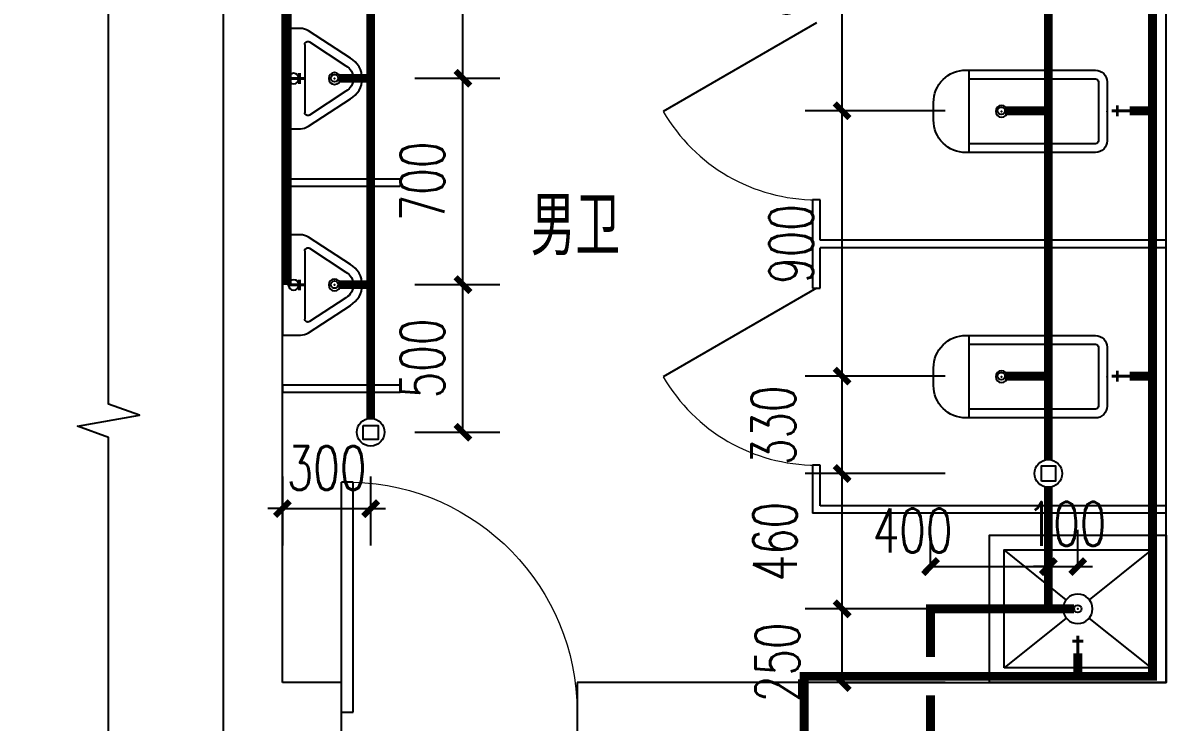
# Model space of a CAD drawing. Extents: x 888742 to 1277419, y 9079 to 622358.
# Drawn here: x 1087645 to 1091527, y 138716 to 141087 of the extents above; entities that cross this region are included whole.
import ezdxf

# ---------------------------------------------------------------- set-up
doc = ezdxf.new("R2010")
doc.units = 0
doc.header["$LTSCALE"] = 1000
doc.header["$MEASUREMENT"] = 0
doc.linetypes.add('DASH', pattern=[0.35, 0.25, -0.1])
for name, color, linetype in [('EQUIP_污水', 7, 'Continuous'), ('EQUIP_给水', 7, 'Continuous'), ('LATRINE', 6, 'Continuous'), ('LVTRY', 220, 'Continuous'), ('PIPE-污水', 2, 'DASH'), ('PIPE-给水', 3, 'Continuous'), ('PUB_TEXT', 7, 'Continuous'), ('TWT_DIM', 3, 'Continuous'), ('TWT_SYMB', 3, 'Continuous'), ('WALL', 2, 'Continuous'), ('WINDOW', 142, 'Continuous')]:
    doc.layers.add(name, color=color, linetype=linetype)
doc.styles.add('_TCH_DIM_T3', font='SIMPLEX', dxfattribs={"width": 0.705882, "bigfont": 'GBCBIG'})
doc.styles.add('hztxt', font='zn02.shx', dxfattribs={"width": 0.8, "height": 400, "bigfont": 'zn01.shx'})
doc.dimstyles.new('_TWT_ARCH&&50', dxfattribs={"dimtxt": 148.75, "dimasz": 50, "dimexe": 125, "dimexo": 150, "dimgap": 63.125, "dimtad": 1, "dimdec": 0, "dimzin": 0, "dimdsep": 46, "dimtxsty": '_TCH_DIM_T3', "dimblk": 'ARCHTICK', "dimcen": 0.09, "dimclrt": 7, "dimazin": 2, "dimtfac": 1, "dimtdec": 0, "dimtix": 1, "dimtmove": 2, "dimatfit": 3, "dimfxl": 1, "dimtolj": 1, "dimtzin": 0, "dimarcsym": 0})

# ---------------------------------------------------------------- blocks, each defined once
blk = doc.blocks.new('_ArchTick')
at = {"color": 0, "linetype": 'ByBlock', "const_width": 0.4}
blk.add_lwpolyline([(-0.5, -0.5), (0.5, 0.5)], dxfattribs=at)
blk = doc.blocks.new('*D174')
at = {"layer": 'Defpoints', "color": 0, "transparency": 16777216}
for p in [(1091226.6, 139243.2), (1091126.6, 139099.8), (1091226.6, 139099.8)]:
    blk.add_point(p, dxfattribs=at)
at = {"layer": 'TWT_DIM', "color": 0, "lineweight": -2, "transparency": 16777216}
for p, q in [((1091126.6, 139249.8), (1091126.6, 139368.2)), ((1091226.6, 139249.8), (1091226.6, 139368.2)), ((1091126.6, 139243.2), (1091076.6, 139243.2)), ((1091126.6, 139243.2), (1091226.6, 139243.2)), ((1091226.6, 139243.2), (1091276.6, 139243.2))]:
    blk.add_line(p, q, dxfattribs=at)
at = {"layer": 'TWT_DIM', "color": 0, "lineweight": -2, "transparency": 16777216, "xscale": 50, "yscale": 50, "zscale": 50}
blk.add_blockref('_ArchTick', (1091126.6, 139243.2), dxfattribs=at)
at = {"layer": 'TWT_DIM', "color": 0, "lineweight": -2, "transparency": 16777216, "xscale": 50, "yscale": 50, "zscale": 50, "rotation": 180}
blk.add_blockref('_ArchTick', (1091226.6, 139243.2), dxfattribs=at)
at = {"layer": 'TWT_DIM', "color": 7, "transparency": 16777216, "insert": (1091188.5, 139388.1), "char_height": 148.75, "attachment_point": 5, "style": '_TCH_DIM_T3'}
blk.add_mtext('\\A1;100', dxfattribs=at)
blk = doc.blocks.new('*D175')
at = {"layer": 'Defpoints', "color": 0, "transparency": 16777216}
for p in [(1091126.6, 139243.2), (1090726.9, 139099.8), (1091126.6, 139099.8)]:
    blk.add_point(p, dxfattribs=at)
at = {"layer": 'TWT_DIM', "color": 0, "lineweight": -2, "transparency": 16777216}
for p, q in [((1090726.9, 139249.8), (1090726.9, 139368.2)), ((1091126.6, 139249.8), (1091126.6, 139368.2)), ((1090726.9, 139243.2), (1091126.6, 139243.2))]:
    blk.add_line(p, q, dxfattribs=at)
at = {"layer": 'TWT_DIM', "color": 0, "lineweight": -2, "transparency": 16777216, "xscale": 50, "yscale": 50, "zscale": 50, "rotation": 180}
blk.add_blockref('_ArchTick', (1090726.9, 139243.2), dxfattribs=at)
at = {"layer": 'TWT_DIM', "color": 0, "lineweight": -2, "transparency": 16777216, "xscale": 50, "yscale": 50, "zscale": 50}
blk.add_blockref('_ArchTick', (1091126.6, 139243.2), dxfattribs=at)
at = {"layer": 'TWT_DIM', "color": 7, "transparency": 16777216, "insert": (1090665.9, 139365.4), "char_height": 148.75, "attachment_point": 5, "style": '_TCH_DIM_T3'}
blk.add_mtext('\\A1;400', dxfattribs=at)
blk = doc.blocks.new('*D176')
at = {"layer": 'Defpoints', "color": 0, "transparency": 16777216}
for p in [(1088526.6, 139699), (1088826, 139699), (1088826, 139439.9)]:
    blk.add_point(p, dxfattribs=at)
at = {"layer": 'TWT_DIM', "color": 0, "lineweight": -2, "transparency": 16777216}
for p, q in [((1088526.6, 139549), (1088526.6, 139314.9)), ((1088826, 139549), (1088826, 139314.9)), ((1088526.6, 139439.9), (1088476.6, 139439.9)), ((1088526.6, 139439.9), (1088826, 139439.9)), ((1088826, 139439.9), (1088876, 139439.9))]:
    blk.add_line(p, q, dxfattribs=at)
at = {"layer": 'TWT_DIM', "color": 0, "lineweight": -2, "transparency": 16777216, "xscale": 50, "yscale": 50, "zscale": 50}
blk.add_blockref('_ArchTick', (1088526.6, 139439.9), dxfattribs=at)
at = {"layer": 'TWT_DIM', "color": 0, "lineweight": -2, "transparency": 16777216, "xscale": 50, "yscale": 50, "zscale": 50, "rotation": 180}
blk.add_blockref('_ArchTick', (1088826, 139439.9), dxfattribs=at)
at = {"layer": 'TWT_DIM', "color": 7, "transparency": 16777216, "insert": (1088676.3, 139577.4), "char_height": 148.75, "attachment_point": 5, "style": '_TCH_DIM_T3'}
blk.add_mtext('\\A1;300', dxfattribs=at)
blk = doc.blocks.new('*D181')
at = {"layer": 'Defpoints', "color": 0, "transparency": 16777216}
for p in [(1088826, 141599.5), (1089139.4, 141599.5), (1088826, 140899.5)]:
    blk.add_point(p, dxfattribs=at)
at = {"layer": 'TWT_DIM', "color": 0, "lineweight": -2, "transparency": 16777216}
for p, q in [((1088976, 141599.5), (1089264.4, 141599.5)), ((1089139.4, 140899.5), (1089139.4, 141599.5)), ((1088976, 140899.5), (1089264.4, 140899.5))]:
    blk.add_line(p, q, dxfattribs=at)
at = {"layer": 'TWT_DIM', "color": 0, "lineweight": -2, "transparency": 16777216, "xscale": 50, "yscale": 50, "zscale": 50}
for p, rotation in [((1089139.4, 141599.5), 90), ((1089139.4, 140899.5), 270)]:
    blk.add_blockref('_ArchTick', p, dxfattribs=dict(at, rotation=rotation))
at = {"layer": 'TWT_DIM', "color": 7, "transparency": 16777216, "insert": (1089001.9, 141249.5), "char_height": 148.75, "attachment_point": 5, "rotation": 90, "style": '_TCH_DIM_T3'}
blk.add_mtext('\\A1;700', dxfattribs=at)
blk = doc.blocks.new('*D182')
at = {"layer": 'Defpoints', "color": 0, "transparency": 16777216}
for p in [(1088826, 140899.5), (1089139.4, 140899.5), (1088826, 140199.5)]:
    blk.add_point(p, dxfattribs=at)
at = {"layer": 'TWT_DIM', "color": 0, "lineweight": -2, "transparency": 16777216}
for p, q in [((1088976, 140899.5), (1089264.4, 140899.5)), ((1089139.4, 140199.5), (1089139.4, 140899.5)), ((1088976, 140199.5), (1089264.4, 140199.5))]:
    blk.add_line(p, q, dxfattribs=at)
at = {"layer": 'TWT_DIM', "color": 0, "lineweight": -2, "transparency": 16777216, "xscale": 50, "yscale": 50, "zscale": 50}
for p, rotation in [((1089139.4, 140899.5), 90), ((1089139.4, 140199.5), 270)]:
    blk.add_blockref('_ArchTick', p, dxfattribs=dict(at, rotation=rotation))
at = {"layer": 'TWT_DIM', "color": 7, "transparency": 16777216, "insert": (1089001.9, 140549.5), "char_height": 148.75, "attachment_point": 5, "rotation": 90, "style": '_TCH_DIM_T3'}
blk.add_mtext('\\A1;700', dxfattribs=at)
blk = doc.blocks.new('*D183')
at = {"layer": 'Defpoints', "color": 0, "transparency": 16777216}
for p in [(1088826, 140199.5), (1089139.4, 140199.5), (1088826, 139699)]:
    blk.add_point(p, dxfattribs=at)
at = {"layer": 'TWT_DIM', "color": 0, "lineweight": -2, "transparency": 16777216}
for p, q in [((1088976, 140199.5), (1089264.4, 140199.5)), ((1089139.4, 139699), (1089139.4, 140199.5)), ((1088976, 139699), (1089264.4, 139699))]:
    blk.add_line(p, q, dxfattribs=at)
at = {"layer": 'TWT_DIM', "color": 0, "lineweight": -2, "transparency": 16777216, "xscale": 50, "yscale": 50, "zscale": 50}
for p, rotation in [((1089139.4, 140199.5), 90), ((1089139.4, 139699), 270)]:
    blk.add_blockref('_ArchTick', p, dxfattribs=dict(at, rotation=rotation))
at = {"layer": 'TWT_DIM', "color": 7, "transparency": 16777216, "insert": (1089001.9, 139949.2), "char_height": 148.75, "attachment_point": 5, "rotation": 90, "style": '_TCH_DIM_T3'}
blk.add_mtext('\\A1;500', dxfattribs=at)
blk = doc.blocks.new('*D193')
at = {"layer": 'Defpoints', "color": 0, "transparency": 16777216}
for p in [(1090426.6, 141689.3), (1090926.6, 141689.3), (1090926.6, 140789.3)]:
    blk.add_point(p, dxfattribs=at)
at = {"layer": 'TWT_DIM', "color": 0, "lineweight": -2, "transparency": 16777216}
for p, q in [((1090776.6, 141689.3), (1090301.6, 141689.3)), ((1090426.6, 140789.3), (1090426.6, 141689.3)), ((1090776.6, 140789.3), (1090301.6, 140789.3))]:
    blk.add_line(p, q, dxfattribs=at)
at = {"layer": 'TWT_DIM', "color": 0, "lineweight": -2, "transparency": 16777216, "xscale": 50, "yscale": 50, "zscale": 50}
for p, rotation in [((1090426.6, 141689.3), 90), ((1090426.6, 140789.3), 270)]:
    blk.add_blockref('_ArchTick', p, dxfattribs=dict(at, rotation=rotation))
at = {"layer": 'TWT_DIM', "color": 7, "transparency": 16777216, "insert": (1090266.2, 141240.1), "char_height": 148.75, "attachment_point": 5, "rotation": 90, "style": '_TCH_DIM_T3'}
blk.add_mtext('\\A1;900', dxfattribs=at)
blk = doc.blocks.new('*D194')
at = {"layer": 'Defpoints', "color": 0, "transparency": 16777216}
for p in [(1090426.6, 140789.3), (1090926.6, 140789.3), (1090926.6, 139889.3)]:
    blk.add_point(p, dxfattribs=at)
at = {"layer": 'TWT_DIM', "color": 0, "lineweight": -2, "transparency": 16777216}
for p, q in [((1090776.6, 140789.3), (1090301.6, 140789.3)), ((1090426.6, 139889.3), (1090426.6, 140789.3)), ((1090776.6, 139889.3), (1090301.6, 139889.3))]:
    blk.add_line(p, q, dxfattribs=at)
at = {"layer": 'TWT_DIM', "color": 0, "lineweight": -2, "transparency": 16777216, "xscale": 50, "yscale": 50, "zscale": 50}
for p, rotation in [((1090426.6, 140789.3), 90), ((1090426.6, 139889.3), 270)]:
    blk.add_blockref('_ArchTick', p, dxfattribs=dict(at, rotation=rotation))
at = {"layer": 'TWT_DIM', "color": 7, "transparency": 16777216, "insert": (1090253.8, 140337.4), "char_height": 148.75, "attachment_point": 5, "rotation": 90, "style": '_TCH_DIM_T3'}
blk.add_mtext('\\A1;900', dxfattribs=at)
blk = doc.blocks.new('*D195')
at = {"layer": 'Defpoints', "color": 0, "transparency": 16777216}
for p in [(1090426.6, 139889.3), (1090926.6, 139889.3), (1090926.6, 139559)]:
    blk.add_point(p, dxfattribs=at)
at = {"layer": 'TWT_DIM', "color": 0, "lineweight": -2, "transparency": 16777216}
for p, q in [((1090776.6, 139889.3), (1090301.6, 139889.3)), ((1090426.6, 139559), (1090426.6, 139889.3)), ((1090776.6, 139559), (1090301.6, 139559))]:
    blk.add_line(p, q, dxfattribs=at)
at = {"layer": 'TWT_DIM', "color": 0, "lineweight": -2, "transparency": 16777216, "xscale": 50, "yscale": 50, "zscale": 50}
for p, rotation in [((1090426.6, 139889.3), 90), ((1090426.6, 139559), 270)]:
    blk.add_blockref('_ArchTick', p, dxfattribs=dict(at, rotation=rotation))
at = {"layer": 'TWT_DIM', "color": 7, "transparency": 16777216, "insert": (1090193.4, 139722.3), "char_height": 148.75, "attachment_point": 5, "rotation": 90, "style": '_TCH_DIM_T3'}
blk.add_mtext('\\A1;330', dxfattribs=at)
blk = doc.blocks.new('*D196')
at = {"layer": 'Defpoints', "color": 0, "transparency": 16777216}
for p in [(1090426.6, 139559), (1090926.6, 139559), (1090926.6, 139099.8)]:
    blk.add_point(p, dxfattribs=at)
at = {"layer": 'TWT_DIM', "color": 0, "lineweight": -2, "transparency": 16777216}
for p, q in [((1090776.6, 139559), (1090301.6, 139559)), ((1090426.6, 139099.8), (1090426.6, 139559)), ((1090776.6, 139099.8), (1090301.6, 139099.8))]:
    blk.add_line(p, q, dxfattribs=at)
at = {"layer": 'TWT_DIM', "color": 0, "lineweight": -2, "transparency": 16777216, "xscale": 50, "yscale": 50, "zscale": 50}
for p, rotation in [((1090426.6, 139559), 90), ((1090426.6, 139099.8), 270)]:
    blk.add_blockref('_ArchTick', p, dxfattribs=dict(at, rotation=rotation))
at = {"layer": 'TWT_DIM', "color": 7, "transparency": 16777216, "insert": (1090198.7, 139327.8), "char_height": 148.75, "attachment_point": 5, "rotation": 90, "style": '_TCH_DIM_T3'}
blk.add_mtext('\\A1;460', dxfattribs=at)
blk = doc.blocks.new('*D197')
at = {"layer": 'Defpoints', "color": 0, "transparency": 16777216}
for p in [(1090426.6, 139099.8), (1090926.6, 139099.8), (1090926.6, 138849.8)]:
    blk.add_point(p, dxfattribs=at)
at = {"layer": 'TWT_DIM', "color": 0, "lineweight": -2, "transparency": 16777216}
for p, q in [((1090776.6, 139099.8), (1090301.6, 139099.8)), ((1090426.6, 138849.8), (1090426.6, 139099.8)), ((1090776.6, 138849.8), (1090301.6, 138849.8))]:
    blk.add_line(p, q, dxfattribs=at)
at = {"layer": 'TWT_DIM', "color": 0, "lineweight": -2, "transparency": 16777216, "xscale": 50, "yscale": 50, "zscale": 50}
for p, rotation in [((1090426.6, 139099.8), 90), ((1090426.6, 138849.8), 270)]:
    blk.add_blockref('_ArchTick', p, dxfattribs=dict(at, rotation=rotation))
at = {"layer": 'TWT_DIM', "color": 7, "transparency": 16777216, "insert": (1090207, 138918.5), "char_height": 148.75, "attachment_point": 5, "rotation": 90, "style": '_TCH_DIM_T3'}
blk.add_mtext('\\A1;250', dxfattribs=at)
blk = doc.blocks.new('*D203')
at = {"layer": 'Defpoints', "color": 0, "transparency": 16777216}
for p in [(1086885.7, 143149.8), (1088086, 143149.8), (1088086, 136349.8)]:
    blk.add_point(p, dxfattribs=at)
at = {"layer": 'TWT_DIM', "color": 0, "lineweight": -2, "transparency": 16777216}
for p, q in [((1087936, 143149.8), (1086760.7, 143149.8)), ((1086885.7, 136349.8), (1086885.7, 143149.8)), ((1087936, 136349.8), (1086760.7, 136349.8))]:
    blk.add_line(p, q, dxfattribs=at)
at = {"layer": 'TWT_DIM', "color": 0, "lineweight": -2, "transparency": 16777216, "xscale": 50, "yscale": 50, "zscale": 50}
for p, rotation in [((1086885.7, 143149.8), 90), ((1086885.7, 136349.8), 270)]:
    blk.add_blockref('_ArchTick', p, dxfattribs=dict(at, rotation=rotation))
at = {"layer": 'TWT_DIM', "color": 7, "transparency": 16777216, "insert": (1086748.2, 139749.8), "char_height": 148.75, "attachment_point": 5, "rotation": 90, "style": '_TCH_DIM_T3'}
blk.add_mtext('\\A1;6800', dxfattribs=at)
blk = doc.blocks.new('$DorLib2D$00000001')
for p, q in [((0.45, 0.975), (0.5, 0.975)), ((0.45, 0), (0.45, 0.975)), ((0.5, 0), (0.5, 0.975)), ((0.5, 0), (0.45, 0))]:
    blk.add_line(p, q)
at = {"lineweight": 13}
blk.add_arc((0.475, 0), 0.975, 91.4693, 180, dxfattribs=at)
blk = doc.blocks.new('$lvtry$00000201')
at = {"color": 0}
for p, q in [((99.8, -30, 0), (-99.8, -30, 0)), ((109.8, -469.7, 0), (109.8, -40, 0)), ((139.8, -469.7, 0), (-139.8, -469.7, 0))]:
    blk.add_line(p, q, dxfattribs=at)
at = {"color": 0, "elevation": 0}
blk.add_lwpolyline([(139.8, -40, 0.414214), (99.8, 0), (-99.8, 0, 0.414214), (-139.8, -40), (-139.8, -479.7, 0.414214), (-29.8, -589.7), (29.8, -589.7, 0.414214), (139.8, -479.7)], format="xyb", close=True, dxfattribs=at)
blk.add_lwpolyline([(-109.8, -40), (-109.8, -469.7)], dxfattribs=at)
at = {"color": 0}
blk.add_circle((0, -358.6, 0), 20, dxfattribs=at)
for centre, start, end in [((-99.8, -40, 0), 90, 180), ((99.8, -40, 0), 0, 90)]:
    blk.add_arc(centre, 10, start, end, dxfattribs=at)
for p in [(0, 0, 0), (0, -358.6, 0)]:
    blk.add_point(p, dxfattribs=at)
blk = doc.blocks.new('$TCHSYS$APDOOR2D')
blk.add_line((0.5, 0), (0, 0.866))
at = {"lineweight": 13}
blk.add_arc((0.5, 0), 1, 120, 180, dxfattribs=at)
blk = doc.blocks.new('$lvtry$00000219')
at = {"color": 0}
for p, q in [((-115.8, -76, 0), (115.8, -76, 0)), ((-124.2, -91.5, 0), (-43.3, -215.6, 0)), ((43.3, -215.6, 0), (124.2, -91.5, 0))]:
    blk.add_line(p, q, dxfattribs=at)
at = {"color": 0, "elevation": 0}
blk.add_lwpolyline([(69.3, -230.6, -0.57735), (-69.3, -230.6), (-161.9, -88.4, -0.145378), (-170, -61.1), (-170, 0), (170, 0), (170, -61.1, -0.145378), (161.9, -88.4)], format="xyb", close=True, dxfattribs=at)
at = {"color": 0}
for centre, radius in [((0, -38, 0), 17.7), ((0, -177, 0), 20)]:
    blk.add_circle(centre, radius, dxfattribs=at)
for centre, radius, start, end in [((-115.8, -86, 0), 10, 90, 213.0863), ((115.8, -86, 0), 10, 326.9137, 90), ((0, -190.6, 0), 50, 210, 330)]:
    blk.add_arc(centre, radius, start, end, dxfattribs=at)
for p in [(0, -38, 0), (0, -177, 0)]:
    blk.add_point(p, dxfattribs=at)
blk = doc.blocks.new('$lvtry$00000191')
at = {"color": 0}
for p, q in [((-250, -50, 0), (-39, -218.8, 0)), ((39, -218.8, 0), (250, -50, 0)), ((-250, -450, 0), (-39, -281.2, 0)), ((39, -281.2, 0), (250, -450, 0))]:
    blk.add_line(p, q, dxfattribs=at)
at = {"color": 0, "elevation": 0}
for points in [[(300, -500), (300, 0), (-300, 0), (-300, -500)], [(250, -450), (250, -50), (-250, -50), (-250, -450)]]:
    blk.add_lwpolyline(points, close=True, dxfattribs=at)
at = {"color": 0}
blk.add_circle((0, -250, 0), 50, dxfattribs=at)
for p in [(0, -50, 0), (0, -250, 0)]:
    blk.add_point(p, dxfattribs=at)
blk = doc.blocks.new('$TwtSys$00000147')
blk.add_circle((0, 0, 0), 1)
blk = doc.blocks.new('$TwtSys$00000136')
at = {"elevation": 0}
blk.add_lwpolyline([(-51.3, 45.2), (50.9, 45.2), (50.9, -49.1), (-51.3, -49.1)], close=True, dxfattribs=at)
blk.add_circle((0, 0, 0), 93.8)
blk = doc.blocks.new('$TwtSys$00000320')
at = {"const_width": 20}
for points in [[(0, 0), (0, -120.7)], [(-36.8, -83), (36.8, -83)]]:
    blk.add_lwpolyline(points, dxfattribs=at)

msp = doc.modelspace()

# ---------------------------------------------------------------- hatches: boundary and pattern name
at = {"layer": 'PIPE-污水', "linetype": 'DASH'}
for points in [[(1090726.9, 139099.8), (1090711.9, 139099.8), (1090711.9, 139114.8)], [(1090726.9, 139099.8), (1090726.9, 139114.8), (1090711.9, 139114.8)]]:
    msp.add_hatch(color=256, dxfattribs=at).paths.add_polyline_path(points)
at = {"layer": 'PIPE-给水', "linetype": 'Continuous'}
for points in [[(1090297.6, 138871.2), (1090282.6, 138871.2), (1090282.6, 138886.2)], [(1090297.6, 138871.2), (1090297.6, 138886.2), (1090282.6, 138886.2)], [(1091480.2, 138871.2), (1091495.2, 138871.2), (1091495.2, 138856.2)], [(1091480.2, 138871.2), (1091480.2, 138856.2), (1091495.2, 138856.2)]]:
    msp.add_hatch(color=256, dxfattribs=at).paths.add_polyline_path(points)

# ---------------------------------------------------------------- linework, layer by layer
at = {"layer": 'LATRINE'}
for p, q in [((1088526.6, 140558.1), (1088926.6, 140558.1)), ((1088526.6, 140558.1), (1088526.6, 140533.1)), ((1088926.6, 140558.1), (1088926.6, 140533.1)), ((1088526.6, 140533.1), (1088926.6, 140533.1)), ((1090351.6, 140487.3), (1090326.6, 140487.3)), ((1090326.6, 140487.3), (1090326.6, 140337.3)), ((1090351.6, 140349.8), (1090351.6, 140487.3)), ((1090326.6, 140337.3), (1090326.6, 140187.3)), ((1091526.6, 140349.8), (1090351.6, 140349.8)), ((1091526.6, 140324.8), (1090351.6, 140324.8)), ((1090351.6, 140187.3), (1090351.6, 140324.8)), ((1091526.6, 140324.8), (1091526.6, 140349.8)), ((1090326.6, 140187.3), (1090351.6, 140187.3)), ((1088526.6, 139860.2), (1088926.6, 139860.2)), ((1088526.6, 139860.2), (1088526.6, 139835.2)), ((1088926.6, 139860.2), (1088926.6, 139835.2)), ((1088526.6, 139835.2), (1088926.6, 139835.2)), ((1090351.6, 139587.3), (1090326.6, 139587.3)), ((1090326.6, 139587.3), (1090326.6, 139424.8)), ((1090351.6, 139449.8), (1090351.6, 139587.3)), ((1091526.6, 139424.8), (1090326.6, 139424.8)), ((1091526.6, 139449.8), (1090351.6, 139449.8)), ((1091526.6, 139424.8), (1091526.6, 139449.8))]:
    msp.add_line(p, q, dxfattribs=at)
at = {"layer": 'PIPE-污水', "linetype": 'DASH', "ltscale": 0.5, "const_width": 30}
for points in [[(1091126.6, 141689.3), (1091126.6, 140789.3)], [(1088826, 141599.5), (1088826, 140899.5)], [(1088716.1, 140899.5), (1088826, 140899.5)], [(1088826, 140899.5), (1088826, 140199.5)], [(1090979.5, 140789.3), (1091126.6, 140789.3)], [(1091126.6, 140789.3), (1091126.6, 139889.3)], [(1088716.1, 140199.5), (1088826, 140199.5)], [(1088826, 140199.5), (1088826, 139745.8)], [(1090979.5, 139889.3), (1091126.6, 139889.3)], [(1091126.6, 139889.3), (1091126.6, 139605.9)], [(1091126.6, 139512.1), (1091126.6, 139099.8)], [(1090726.9, 139099.8), (1090726.9, 138936.2)], [(1090726.9, 139099.8), (1091126.6, 139099.8)], [(1091126.6, 139099.8), (1091214.1, 139099.8)], [(1090726.9, 138806.2), (1090726.9, 138056.6)]]:
    msp.add_lwpolyline(points, dxfattribs=at)
at = {"layer": 'PIPE-给水', "linetype": 'Continuous', "ltscale": 0.5, "const_width": 30}
for points in [[(1088542.6, 142298.5), (1088542.6, 140898.5)], [(1091480.2, 140789.3), (1091480.2, 141689.3)], [(1088542.6, 140898.5), (1088542.6, 140198.5)], [(1091402.5, 140789.3), (1091480.2, 140789.3)], [(1091480.2, 139889.3), (1091480.2, 140789.3)], [(1091402.5, 139889.3), (1091480.2, 139889.3)], [(1091480.2, 138871.2), (1091480.2, 139889.3)], [(1091226.6, 138948.9), (1091226.6, 138871.2)], [(1090297.6, 138871.2), (1090297.6, 138049.7)], [(1091226.6, 138871.2), (1090297.6, 138871.2)], [(1091480.2, 138871.2), (1091226.6, 138871.2)]]:
    msp.add_lwpolyline(points, dxfattribs=at)
at = {"layer": 'TWT_SYMB'}
msp.add_lwpolyline([(1087936, 135855.6), (1087936, 139681.3), (1087831, 139719.6), (1088041, 139756.6), (1087936, 139793.8), (1087936, 143619.5)], dxfattribs=at)
at = {"layer": 'WALL'}
for p, q in [((1091526.6, 138849.8), (1091526.6, 143049.8)), ((1088526.6, 138849.8), (1088526.6, 142349.8)), ((1088326.6, 138749.8), (1088326.6, 142249.8)), ((1088726.6, 138849.8), (1088526.6, 138849.8)), ((1088726.6, 138649.8), (1088726.6, 138849.8)), ((1090426.6, 138849.8), (1089526.6, 138849.8)), ((1089526.6, 138849.8), (1089526.6, 138649.8)), ((1090426.6, 138849.8), (1091526.6, 138849.8)), ((1088326.6, 136849.8), (1088326.6, 138749.8))]:
    msp.add_line(p, q, dxfattribs=at)

# ---------------------------------------------------------------- block references
at = {"layer": 'EQUIP_污水'}
for name, p, xscale, yscale, zscale, rotation in [('$TwtSys$00000147', (1088703.6, 140899.5), 12.5, 12.5, 12.5, 180), ('$TwtSys$00000147', (1090967, 140789.3), 12.5, 12.5, 12.5, 180), ('$TwtSys$00000147', (1088703.6, 140199.5), 12.5, 12.5, 12.5, 180), ('$TwtSys$00000147', (1090967, 139889.3), 12.5, 12.5, 12.5, 180), ('$TwtSys$00000136', (1091126.6, 139559), 0.5, 0.5, 0.5, 90), ('$TwtSys$00000147', (1091226.6, 139099.8), 12.5, 12.5, 12.5, 180.0000000144645)]:
    msp.add_blockref(name, p, dxfattribs=dict(at, xscale=xscale, yscale=yscale, zscale=zscale, rotation=rotation))
at = {"layer": 'EQUIP_污水', "xscale": 0.5, "yscale": 0.5, "zscale": 0.5}
msp.add_blockref('$TwtSys$00000136', (1088826, 139699), dxfattribs=at)
at = {"layer": 'EQUIP_给水', "xscale": 0.5, "zscale": 0.5}
for p, yscale, rotation in [((1088542.6, 140898.5), 0.5, 89.99999999999999), ((1091402.5, 140789.3), -0.5, 90), ((1088542.6, 140198.5), 0.5, 89.99999999999999), ((1091402.5, 139889.3), -0.5, 90)]:
    msp.add_blockref('$TwtSys$00000320', p, dxfattribs=dict(at, yscale=yscale, rotation=rotation))
at = {"layer": 'EQUIP_给水', "xscale": 0.5, "yscale": -0.5, "zscale": 0.5}
msp.add_blockref('$TwtSys$00000320', (1091226.6, 138948.9), dxfattribs=at)
at = {"layer": 'LATRINE', "xscale": -600, "yscale": -600, "zscale": 25}
for p, rotation in [((1090339.1, 140787.3), 270.0000000269324), ((1090339.1, 139887.3), 270.0000000269176)]:
    msp.add_blockref('$TCHSYS$APDOOR2D', p, dxfattribs=dict(at, rotation=rotation))
at = {"layer": 'LVTRY', "yscale": -1}
for name, p, rotation in [('$lvtry$00000219', (1088526.6, 140898.5, 0), 270.0000000269266), ('$lvtry$00000201', (1091326.6, 140787.3), 90.00000002692653), ('$lvtry$00000219', (1088526.6, 140198.5, 0), 270.0000000269266), ('$lvtry$00000201', (1091326.6, 139887.3), 90.00000002692653), ('$lvtry$00000191', (1091226.6, 139349.8), 180.0000000342177)]:
    msp.add_blockref(name, p, dxfattribs=dict(at, rotation=rotation))
at = {"layer": 'WINDOW', "xscale": -800, "yscale": 800, "zscale": -800, "rotation": 359.999999961195}
msp.add_blockref('$DorLib2D$00000001', (1089126.6, 138749.8), dxfattribs=at)

# ---------------------------------------------------------------- texts
at = {"layer": 'PUB_TEXT', "style": 'hztxt', "width": 0.8}
msp.add_text('男卫', height=200, dxfattribs=at).set_placement((1089369.3, 140298.6))

# ---------------------------------------------------------------- dimensions: what is measured, and where the dimension line sits
at = {"layer": 'TWT_DIM'}
for p1, p2, distance, picture, middle in [((1088086, 136349.8), (1088086, 143149.8), 1200.3, '*D203', (1086748.2, 139749.8)), ((1088826, 140899.5), (1088826, 141599.5), -313.3, '*D181', (1089001.9, 141249.5)), ((1088826, 140199.5), (1088826, 140899.5), -313.3, '*D182', (1089001.9, 140549.5)), ((1088826.0444, 139698.9729), (1088826.0444, 140199.4694), -313.3435, '*D183', (1089001.8879, 139949.2212))]:
    dim = msp.add_aligned_dim(p1=p1, p2=p2, distance=distance, dimstyle='_TWT_ARCH&&50', dxfattribs=at)
    dim.commit()
    dim.dimension.update_dxf_attribs({"geometry": picture, "text_midpoint": middle})
for base, p1, p2, angle, picture, middle in [((1090426.6, 141689.3), (1090926.6, 140789.3), (1090926.6, 141689.3), 90, '*D193', (1090266.2, 141240.1)), ((1090426.6, 140789.3), (1090926.6, 139889.3), (1090926.6, 140789.3), 90, '*D194', (1090253.8, 140337.4)), ((1090426.6, 139889.3), (1090926.6, 139559), (1090926.6, 139889.3), 90, '*D195', (1090193.4, 139722.3)), ((1091126.6, 139243.2), (1090726.9, 139099.8), (1091126.6, 139099.8), 0, '*D175', (1090665.9, 139365.4)), ((1091226.6, 139243.2), (1091126.6, 139099.8), (1091226.6, 139099.8), 0, '*D174', (1091188.5, 139388.1)), ((1090426.6, 139099.8), (1090926.6, 138849.8), (1090926.6, 139099.8), 90, '*D197', (1090207, 138918.5))]:
    dim = msp.add_linear_dim(base=base, p1=p1, p2=p2, angle=angle, dimstyle='_TWT_ARCH&&50', dxfattribs=at)
    dim.commit()
    dim.dimension.update_dxf_attribs({"geometry": picture, "text_midpoint": middle, "dimtype": 129})
dim = msp.add_aligned_dim(p1=(1088526.6, 139699), p2=(1088826, 139699), distance=-259, text='300', dimstyle='_TWT_ARCH&&50', dxfattribs=at)
dim.commit()
dim.dimension.update_dxf_attribs({"geometry": '*D176', "text_midpoint": (1088676.3, 139577.4)})
dim = msp.add_linear_dim(base=(1090426.6, 139559), p1=(1090926.6, 139099.8), p2=(1090926.6, 139559), angle=90, text='460', dimstyle='_TWT_ARCH&&50', dxfattribs=at)
dim.commit()
dim.dimension.update_dxf_attribs({"geometry": '*D196', "text_midpoint": (1090198.7, 139327.8), "dimtype": 129})

doc.saveas('drawing.dxf')
